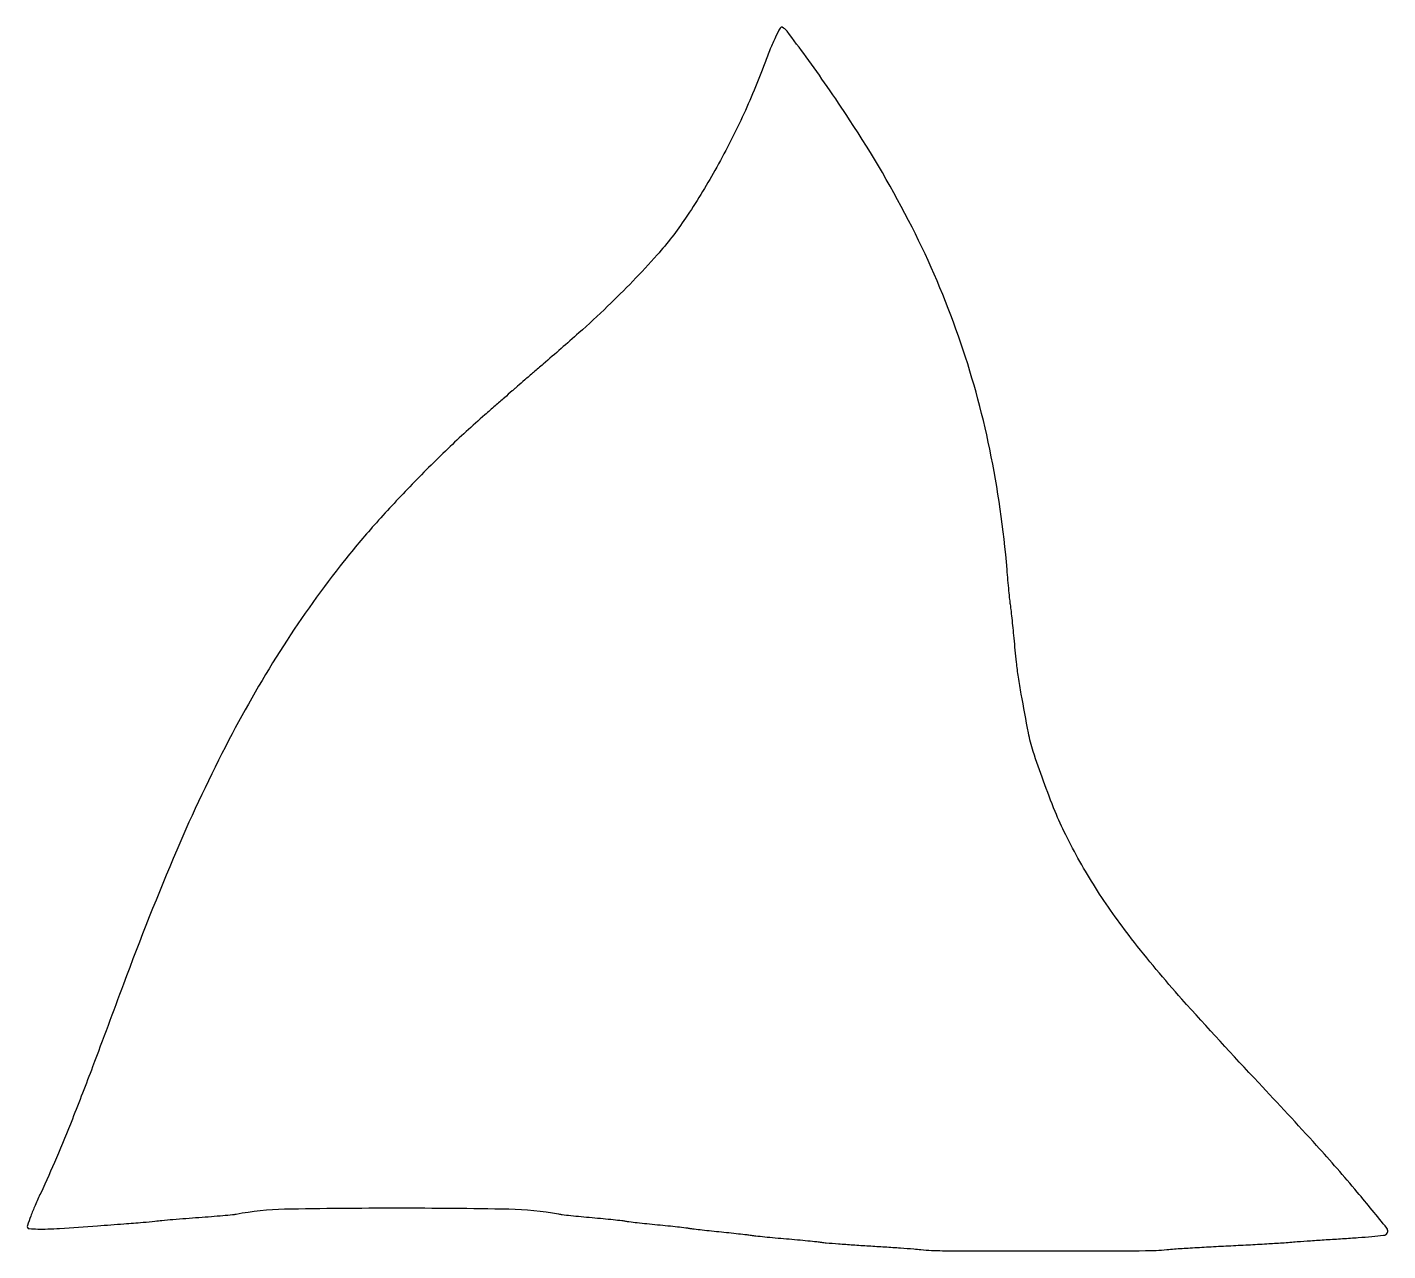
# Model space of a CAD drawing. Extents: x 1 to 388, y 1 to 349.
import ezdxf

# ---------------------------------------------------------------- set-up
doc = ezdxf.new("R2010")
doc.units = 0

msp = doc.modelspace()

# ---------------------------------------------------------------- linework, layer by layer
msp.add_lwpolyline([(210.530177, 339.131727, -0.020522), (204.14798, 323.801951, -0.018931), (196.37074, 308.619289, -0.019753), (188.014791, 295.01338, -0.034431), (179.910305, 284.551196, -0.009739), (172.983558, 277.077012, -0.009917), (165.811686, 269.923985, -0.00877), (157.611493, 262.334952, -0.005087), (147.510376, 253.493497, 0.000309), (144.75166, 251.124979, 0.00041), (142.245285, 248.96684, 0.00029), (140.145993, 247.154098, 0.004124), (139.401878, 246.5, -0.00223), (138.651333, 245.835194, -0.000142), (136.440419, 243.895479, -0.000208), (133.804228, 241.585911, -0.000155), (130.891502, 239.0378, 0.011732), (120.333839, 229.361226, 0.009689), (109.531866, 218.573872, 0.009842), (99.393541, 207.625755, 0.013992), (90.856248, 197.476478, 0.025382), (73.582687, 173.311983, 0.022329), (58.03804, 146.487584, 0.019522), (43.194064, 115.08071, 0.011866), (28.006279, 76.91655, -0.001207), (19.23918, 53.441846, -0.004349), (13.483349, 38.537536, -0.006611), (8.935931, 27.489221, -0.008595), (4.464567, 17.5, 0.007419), (2.883868, 13.990806, 0.011364), (1.629162, 10.900318, 0.00601), (0.673469, 8.289572, 0.22016), (0.73208, 7.671294, 0.250683), (1.233695, 7.362623, 0.008612), (3.612055, 7.25989, 0.014302), (6.510489, 7.267591, 0.009281), (9.85766, 7.434484, 0.000564), (20.617507, 8.183602, 0.00157), (28.172959, 8.742041, 0.002069), (33.595462, 9.182534, 0.007724), (37, 9.526336, -0.006584), (38.914526, 9.724081, -0.001556), (42.115625, 10.00213, -0.001601), (45.797656, 10.298545, -0.001577), (49.5, 10.572921, 0.002005), (53.06499, 10.840182, 0.002598), (56.331661, 11.11534, 0.001955), (59.066517, 11.370804, 0.023288), (60.118421, 11.522922, -0.042858), (73.892701, 12.967874, -0.004664), (105.824191, 13.272134, -0.004755), (137.722947, 12.975147, -0.041205), (151.845156, 11.541316, 0.017695), (152.886446, 11.3859, 0.001863), (155.332907, 11.118054, 0.002303), (158.250418, 10.823214, 0.001846), (161.394528, 10.531808, -0.001886), (164.535061, 10.240476, -0.002372), (167.441646, 9.945858, -0.001893), (169.877614, 9.677929, -0.018782), (170.894528, 9.523308, 0.017262), (171.900271, 9.367257, 0.001875), (174.231518, 9.096408, 0.002297), (177.0106, 8.797003, 0.001851), (180, 8.5, -0.001725), (182.981758, 8.204512, -0.002179), (185.7375, 7.909678, -0.001725), (188.046688, 7.64437, -0.017558), (189, 7.497411, 0.016614), (189.939392, 7.350782, 0.001806), (192.115625, 7.092784, 0.002212), (194.70978, 6.806359, 0.001783), (197.5, 6.520832, -0.001549), (200.340142, 6.231541, -0.001711), (203.085412, 5.933818, -0.001588), (205.42774, 5.664149, -0.008789), (206.684383, 5.492981, 0.011679), (207.973216, 5.32501, 0.001829), (210.522941, 5.062532, 0.002033), (213.53194, 4.776242, 0.001772), (216.684383, 4.500494, -0.001826), (219.834636, 4.224593, -0.002104), (222.83702, 3.937846, -0.001885), (225.379193, 3.674566, -0.012256), (226.654408, 3.505929, 0.018304), (228.03774, 3.33999, 0.001656), (231.508726, 3.063573, 0.002148), (235.652056, 2.765317, 0.001678), (240.154408, 2.475825, -0.001213), (244.754746, 2.184323, -0.001347), (249.195357, 1.880104, -0.001245), (252.981896, 1.600963, -0.007026), (255, 1.418579, 0.025492), (261.085901, 1.09445, 0.000586), (290.007047, 1.063657, 0.000584), (318.935786, 1.100506, 0.0256), (325, 1.426045, -0.00983), (327.116376, 1.606712, -0.001315), (331.584375, 1.887989, -0.00152), (336.883197, 2.191422, -0.001277), (342.5, 2.481547, 0.001005), (348.116805, 2.768604, 0.001196), (353.415625, 3.062802, 0.001034), (357.884002, 3.330888, 0.007745), (360, 3.495167, -0.005183), (362.024071, 3.662746, -0.000901), (365.85, 3.932682, -0.000979), (370.34054, 4.232546, -0.000877), (375, 4.526321, 0.003293), (379.462682, 4.82935, 0.004961), (383.347505, 5.157649, 0.002104), (386.658008, 5.484583, 0.108369), (387.268103, 5.685775, 0.455923), (387.596562, 7.482414, 0.005546), (379.178622, 17.769383, 0.010257), (367.601318, 31.03851, 0.004024), (351.120172, 48.873249, -0.005964), (329.264175, 72.709171, -0.017272), (314.921685, 89.889168, -0.023783), (304.64181, 104.487446, -0.02645), (296.183525, 119.5, -0.018454), (293.199757, 126.122853, -0.008931), (289.851239, 134.793985, -0.008311), (286.924676, 143.22673, -0.033452), (285.573499, 148.506454, -0.00086), (283.548184, 159.515075, -0.007656), (282.739209, 164.37615, -0.011005), (282.195295, 168.616134, -0.002816), (281.504999, 175.5, 0.001593), (281.224947, 178.363286, 0.001674), (280.931053, 181.178125, 0.001601), (280.661518, 183.605605, 0.007494), (280.480959, 185, -0.009614), (280.303615, 186.416703, -0.001889), (280.043617, 188.96875, -0.002003), (279.763761, 191.945294, -0.001857), (279.500329, 195, 0.030184), (274.583979, 229.22762, 0.033428), (265.675496, 261.436055, 0.033126), (252.468379, 292.422814, 0.02864), (234.70045, 323, 0.005022), (228.303771, 332.477494, 0.006693), (222.292783, 340.94855, 0.002941), (216.929515, 348.206345, 0.134333), (215.476426, 349.337462, 0.387203), (214.933916, 349.14282, 0.009044), (213.601242, 346.515249, 0.015287), (212.107856, 343.177632, 0.009172)], format="xyb", close=True)

doc.saveas('drawing.dxf')
